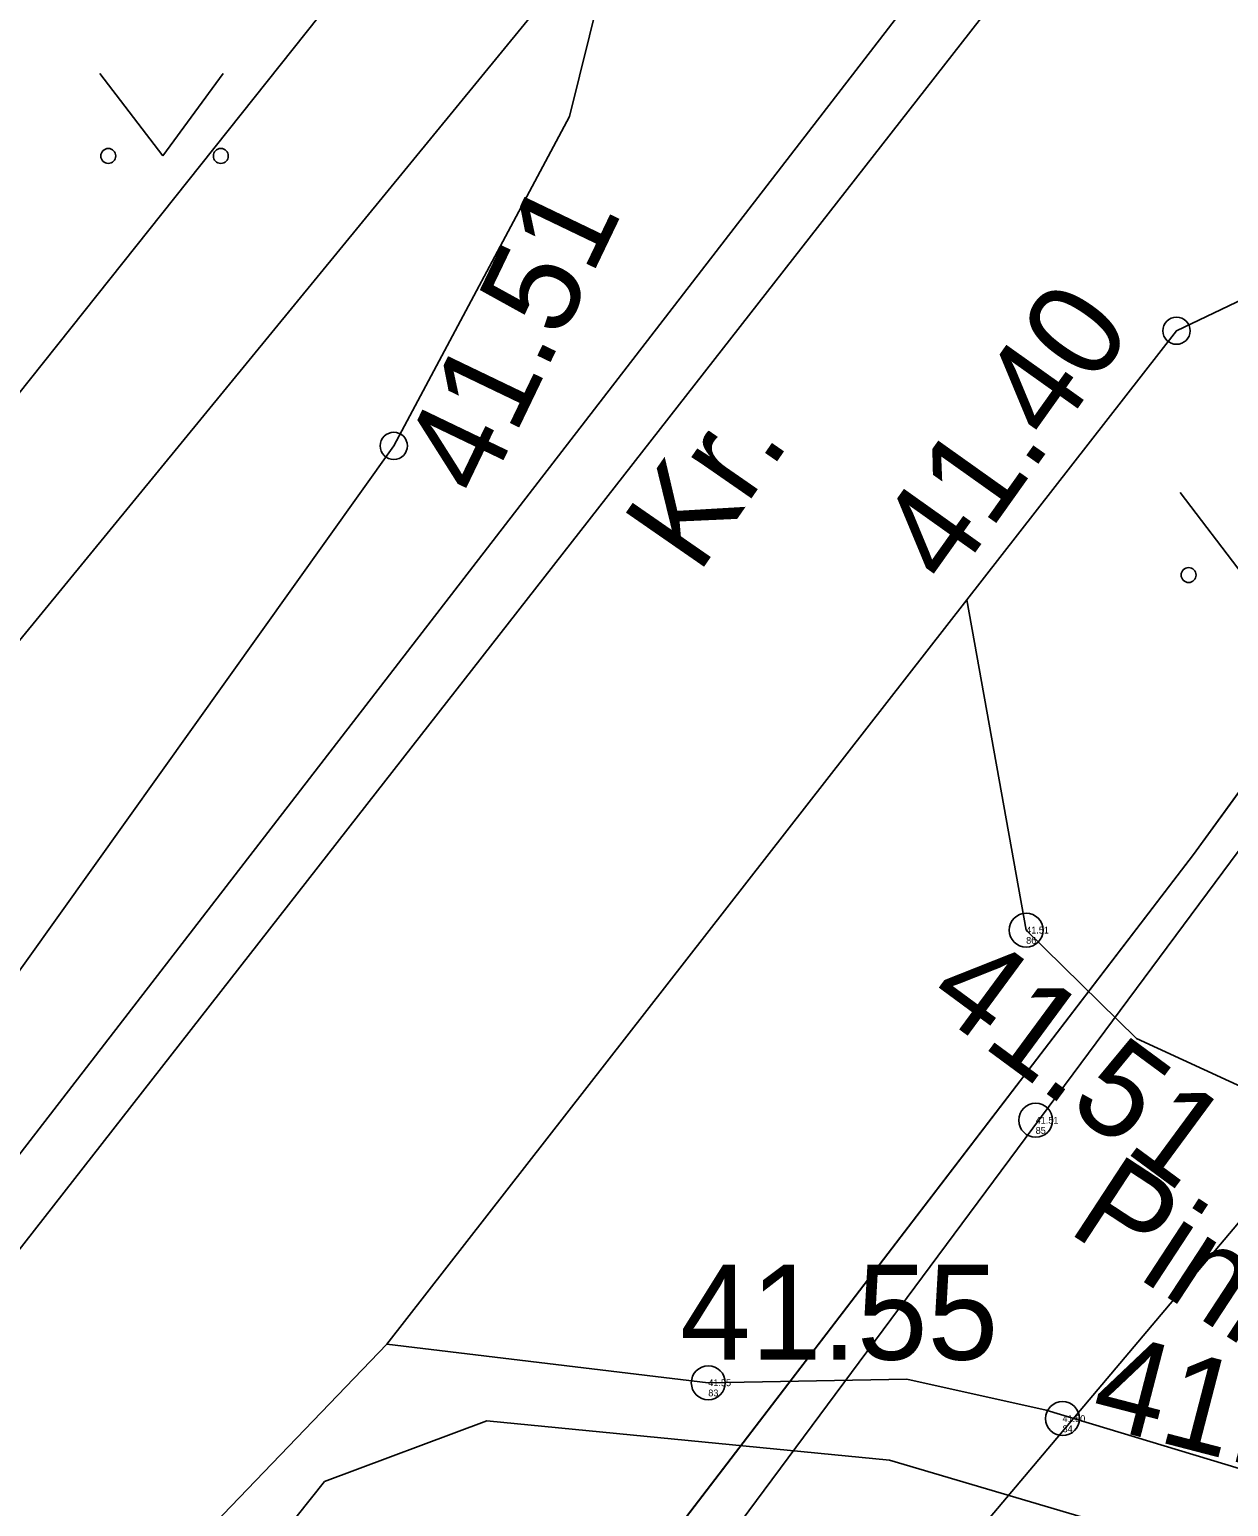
# Model space of a CAD drawing. Extents: x 641557 to 642645, y 6471352 to 6472352.
# Drawn here: x 642055.08 to 642063.91, y 6472015.21 to 6472026.09 of the extents above; entities that cross this region are included whole.
import ezdxf

# ---------------------------------------------------------------- set-up
doc = ezdxf.new("R2010")
doc.units = 0
for name, color, linetype in [('HALJASTUS', 7, 'Continuous'), ('KORGUS-EH2000', 7, 'Continuous'), ('KTRASS', 7, 'Continuous'), ('MOOTKORG-EH2000', 7, 'Continuous'), ('MOOTMPUNKT', 7, 'Continuous'), ('MOOTNR', 7, 'Continuous'), ('MOOTPIIR', 7, 'Continuous'), ('MPOHULIIN', 7, 'Continuous'), ('PIIR', 7, 'Continuous'), ('SIOHULIIN', 7, 'Continuous'), ('SITRASS', 7, 'Continuous'), ('TEE', 7, 'Continuous'), ('VTRASS', 7, 'Continuous')]:
    doc.layers.add(name, color=color, linetype=linetype)

msp = doc.modelspace()

# ---------------------------------------------------------------- linework, layer by layer
at = {"layer": 'HALJASTUS'}
for p, q in [((642055.596, 6472025.762), (642056.06, 6472025.155)), ((642056.06, 6472025.155), (642056.505, 6472025.762)), ((642063.551, 6472022.676), (642064.015, 6472022.069))]:
    msp.add_line(p, q, dxfattribs=at)
for centre in [(642055.658, 6472025.155), (642056.487, 6472025.155), (642063.614, 6472022.069)]:
    msp.add_circle(centre, 0.055, dxfattribs=at)
at = {"layer": 'KORGUS-EH2000'}
for centre, radius in [((642063.525, 6472023.868), 0.1), ((642057.761, 6472023.02), 0.1), ((642062.418, 6472019.454), 0.125), ((642060.077, 6472016.121), 0.125), ((642062.686, 6472015.857), 0.125)]:
    msp.add_circle(centre, radius, dxfattribs=at)
at = {"layer": 'KTRASS'}
for points in [[(642062.915, 6472028.054), (642044.603, 6472004.329)], [(642049.739, 6472000.42), (642070.698, 6472025.259)]]:
    msp.add_lwpolyline(points, dxfattribs=at)
at = {"layer": 'MOOTMPUNKT'}
for centre in [(642062.418, 6472019.454), (642062.488, 6472018.054), (642060.077, 6472016.121), (642062.686, 6472015.857)]:
    msp.add_circle(centre, 0.125, dxfattribs=at)
at = {"layer": 'MOOTPIIR'}
msp.add_lwpolyline([(642062.812, 6472033.225), (642043.21, 6472008.596), (642059.638, 6471995.469), (642079.761, 6472022.032)], close=True, dxfattribs=at)
at = {"layer": 'MPOHULIIN'}
msp.add_lwpolyline([(642074.579, 6472045.969), (642066.721, 6472023.728), (642052.975, 6472005.209), (642023.185, 6472007.084), (641989.985, 6472008.804)], dxfattribs=at)
at = {"layer": 'PIIR'}
for points in [[(641877.52, 6472001.62), (641895.89, 6472016.54), (641915.99, 6472031.13), (641951.7, 6471999.62), (641964.78, 6472016.03), (641983.28, 6472002.24), (642001.33, 6472027.96), (642015.37, 6472014.73), (642043.28, 6472044.21), (642061.48, 6472029.49), (642027.1, 6471987.54), (642006.96, 6472001.86), (641997.37, 6471988.68), (642017.35, 6471973.82), (642002.31, 6471955.2), (641985.07, 6471931.45), (641976.92, 6471936.05), (641936.82, 6471957.35), (641888.83, 6471988.61)], [(642115.95, 6471988.66), (642099.09, 6471957.42), (642045.38, 6471996.16), (642063.65, 6472020.01), (642067.35, 6472025.11), (642068.76, 6472026.95)]]:
    msp.add_lwpolyline(points, close=True, dxfattribs=at)
msp.add_lwpolyline([(641908.89, 6471825.05), (641936.28, 6471864.22), (641985.07, 6471931.45), (642002.31, 6471955.2), (642017.35, 6471973.82), (642027.1, 6471987.54), (642061.48, 6472029.49), (642067.35, 6472025.11), (642063.65, 6472020.01), (642045.38, 6471996.16), (642021.07, 6471968.37), (641971.42, 6471900.94), (641981.06, 6471893.53), (641976.12, 6471887.96), (641967.07, 6471894.64), (641940.69, 6471858.55), (641914.6, 6471820.89)], dxfattribs=at)
at = {"layer": 'SIOHULIIN'}
msp.add_lwpolyline([(642066.721, 6472023.728), (642052.975, 6472005.209), (642023.185, 6472007.084)], dxfattribs=at)
at = {"layer": 'SITRASS'}
msp.add_lwpolyline([(642046.936, 6472002.553), (642050.38, 6472006.769), (642057.251, 6472015.394), (642058.446, 6472015.84), (642061.412, 6472015.551), (642068.597, 6472013.427), (642069.315, 6472012.909), (642070.672, 6472010.753)], dxfattribs=at)
at = {"layer": 'TEE'}
for points in [[(642018.313, 6471973.407), (642024.752, 6471981.57), (642025.206, 6471981.989), (642038.794, 6471998.949), (642047.085, 6472009.109), (642052.582, 6472015.849), (642054.803, 6472018.878), (642057.761, 6472023.02), (642059.055, 6472025.446), (642059.567, 6472027.518), (642060.866, 6472030.561)], [(642070.509, 6472026.326), (642070.439, 6472026.116), (642068.698, 6472026.028), (642067.271, 6472025.656), (642063.525, 6472023.868), (642061.981, 6472021.886), (642057.71, 6472016.404), (642054.934, 6472013.517), (642041.088, 6471996.808), (642040.451, 6471995.861), (642041.144, 6471994.074), (642042.586, 6471992.1), (642045.168, 6471989.914)], [(642071.646, 6472013.175), (642062.564, 6472015.919), (642061.539, 6472016.147), (642060.077, 6472016.121), (642057.71, 6472016.404), (642061.981, 6472021.886), (642062.418, 6472019.454), (642063.23, 6472018.655), (642065.091, 6472017.8), (642072.295, 6472014.842)]]:
    msp.add_lwpolyline(points, dxfattribs=at)
at = {"layer": 'VTRASS'}
msp.add_lwpolyline([(642081.953, 6472018.117), (642072.004, 6472025.747), (642070.54, 6472026.319), (642063.386, 6472027.837), (642057.563, 6472020.38), (642046.398, 6472006.083), (642044.87, 6472004.126)], dxfattribs=at)

# ---------------------------------------------------------------- texts
at = {"layer": 'KORGUS-EH2000'}
for s, rotation, p in [('41.51', 64.3424, (642058.428, 6472022.622)), ('41.40', 54.5829, (642061.855, 6472021.97)), ('41.51', 323.5912, (642061.663, 6472018.916)), ('41.50', 345.4591, (642062.87, 6472015.822))]:
    msp.add_text(s, height=0.7, rotation=rotation, dxfattribs=at).set_placement(p)
msp.add_text('41.55', height=0.7, dxfattribs=at).set_placement((642059.87, 6472016.291))
at = {"layer": 'MOOTKORG-EH2000'}
for s, p in [('41.51', (642062.418, 6472019.429)), ('41.51', (642062.488, 6472018.029)), ('41.55', (642060.077, 6472016.096)), ('41.50', (642062.686, 6472015.832))]:
    msp.add_text(s, height=0.05, dxfattribs=at).set_placement(p)
at = {"layer": 'MOOTNR'}
for s, p in [('86', (642062.418, 6472019.354)), ('85', (642062.488, 6472017.954)), ('83', (642060.077, 6472016.021)), ('84', (642062.686, 6472015.757))]:
    msp.add_text(s, height=0.05, dxfattribs=at).set_placement(p)
at = {"layer": 'TEE'}
for s, rotation, p in [('Kr.', 55.2667, (642060.002, 6472022.067)), ('Pinnas+Kr.', 326.7745, (642062.71, 6472017.238))]:
    msp.add_text(s, height=0.7, rotation=rotation, dxfattribs=at).set_placement(p)

doc.saveas('drawing.dxf')
